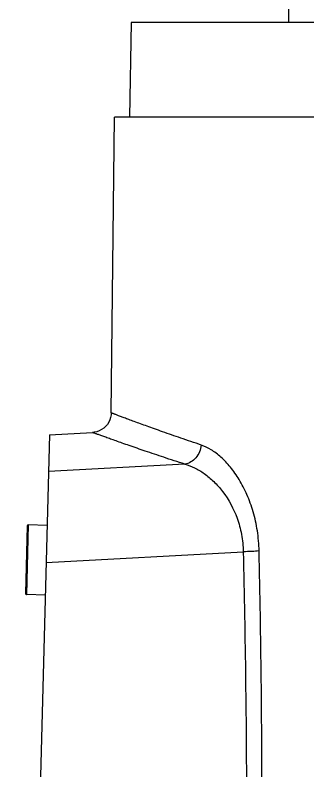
# Model space of a CAD drawing. Header units: millimetres. Extents: x 5828 to 6704, y 123 to 421.
# Drawn here: x 6362.52 to 6364.48, y 236.98 to 242.04 of the extents above; entities that cross this region are included whole.
import ezdxf

# ---------------------------------------------------------------- set-up
doc = ezdxf.new("R2010")
doc.units = ezdxf.units.MM
doc.layers.add('外形图', color=7, linetype='Continuous')

msp = doc.modelspace()

# ---------------------------------------------------------------- linework, layer by layer
at = {"layer": '外形图'}
for p, q in [((6364.3567, 241.9906), (6364.3567, 242.0906)), ((6363.2994, 241.9906), (6363.2884, 241.3573)), ((6372.7473, 241.9906), (6363.2994, 241.9906)), ((6363.1674, 239.3745), (6363.1884, 241.3573)), ((6372.8584, 241.3573), (6363.1884, 241.3573)), ((6362.7539, 239.2286), (6362.5234, 230.424)), ((6362.7539, 239.2286), (6363.0406, 239.2436)), ((6363.6596, 239.0313), (6362.7475, 238.9816)), ((6362.6046, 238.618), (6362.5927, 238.1641)), ((6362.6114, 238.6245), (6362.5992, 238.1572)), ((6362.738, 238.6212), (6362.6114, 238.6245)), ((6362.738, 238.6204), (6362.6114, 238.6237)), ((6362.7315, 238.372), (6364.0507, 238.4439)), ((6362.7258, 238.1539), (6362.5992, 238.1572))]:
    msp.add_line(p, q, dxfattribs=at)
msp.add_lwpolyline([(6363.1669, 239.3745), (6363.1661, 239.3613), (6363.1629, 239.3442), (6363.1576, 239.3277), (6363.1501, 239.3119), (6363.1407, 239.2973), (6363.1294, 239.284), (6363.1165, 239.2723), (6363.1022, 239.2624), (6363.0867, 239.2545), (6363.0704, 239.2486), (6363.0533, 239.2449), (6363.0406, 239.2436)], dxfattribs=at)
for centre, start, end in [((6362.6112, 238.6171), 88.4999, 178.4999), ((6362.6112, 238.6178), 88.4999, 178.4999), ((6362.5993, 238.1639), 178.4999, 268.4999)]:
    msp.add_arc(centre, 0.00667, start, end, dxfattribs=at)
for points, knots in [([(6363.7697, 239.1592), (6363.7236, 239.1746), (6363.6371, 239.2039), (6363.5329, 239.2403), (6363.458, 239.267), (6363.4085, 239.2848), (6363.3634, 239.3012), (6363.323, 239.3161), (6363.2871, 239.3294), (6363.2559, 239.341), (6363.2329, 239.3497), (6363.2168, 239.3557), (6363.2065, 239.3596), (6363.1975, 239.363), (6363.1896, 239.366), (6363.183, 239.3686), (6363.1775, 239.3707), (6363.1737, 239.3721), (6363.1713, 239.373), (6363.1699, 239.3735), (6363.1689, 239.3739), (6363.1682, 239.3742), (6363.1678, 239.3744), (6363.1676, 239.3744), (6363.1674, 239.3745), (6363.1674, 239.3745)], [0, 0, 0, 0, 0.227835, 0.428362, 0.518011, 0.600395, 0.675379, 0.742835, 0.802645, 0.854705, 0.898923, 0.918066, 0.93522, 0.950376, 0.963527, 0.974666, 0.983786, 0.990884, 0.993672, 0.995953, 0.997726, 0.998992, 0.999434, 0.99975, 1, 1, 1, 1]), ([(6363.6596, 239.0313), (6363.6123, 239.0464), (6363.5235, 239.0753), (6363.3993, 239.1169), (6363.307, 239.1487), (6363.2422, 239.1713), (6363.2006, 239.186), (6363.1637, 239.1991), (6363.1317, 239.2106), (6363.1044, 239.2204), (6363.0848, 239.2275), (6363.0715, 239.2323), (6363.0635, 239.2353), (6363.0566, 239.2378), (6363.051, 239.2398), (6363.0466, 239.2414), (6363.0438, 239.2425), (6363.0421, 239.2431), (6363.0413, 239.2434), (6363.0409, 239.2435), (6363.0407, 239.2436), (6363.0406, 239.2436)], [0, 0, 0, 0, 0.227696, 0.428177, 0.600216, 0.675214, 0.74269, 0.802527, 0.854615, 0.898858, 0.935175, 0.950338, 0.963494, 0.974637, 0.983761, 0.990863, 0.995938, 0.997715, 0.998984, 0.999746, 1, 1, 1, 1]), ([(6363.7693, 239.1592), (6363.7679, 239.1437), (6363.7602, 239.1131), (6363.7359, 239.0734), (6363.7015, 239.044), (6363.6736, 239.0335), (6363.6596, 239.0313)], [0, 0, 0, 0, 0.259098, 0.516032, 0.763994, 1, 1, 1, 1]), ([(6364.1568, 238.4499), (6364.1559, 238.495), (6364.1482, 238.5835), (6364.1204, 238.7102), (6364.0789, 238.8253), (6364.0272, 238.9259), (6363.9683, 239.0105), (6363.905, 239.0783), (6363.8394, 239.1287), (6363.7927, 239.1515), (6363.7697, 239.1592)], [0, 0, 0, 0, 0.159014, 0.312106, 0.456102, 0.589012, 0.709866, 0.818346, 0.914694, 1, 1, 1, 1]), ([(6363.6596, 239.0313), (6363.682, 239.0254), (6363.7275, 239.008), (6363.7928, 238.9686), (6363.8563, 238.9148), (6363.9393, 238.8205), (6364.0046, 238.6993), (6364.0424, 238.5596), (6364.0501, 238.483), (6364.0507, 238.4439)], [0, 0, 0, 0, 0.092449, 0.193285, 0.303488, 0.423662, 0.694053, 0.843864, 1, 1, 1, 1]), ([(6364.0507, 238.4439), (6364.064, 237.8701), (6364.0789, 236.7216), (6364.0627, 234.9985), (6364.0059, 233.2753), (6363.9403, 232.1275), (6363.9007, 231.554)], [0, 0, 0, 0, 0.249799, 0.499751, 0.749827, 1, 1, 1, 1]), ([(6364.0037, 231.5481), (6364.0234, 231.8354), (6364.0593, 232.4102), (6364.1177, 233.5602), (6364.1653, 234.9985), (6364.183, 236.7246), (6364.1694, 237.875), (6364.1568, 238.4499)], [0, 0, 0, 0, 0.125095, 0.250169, 0.500239, 0.750192, 1, 1, 1, 1]), ([(6364.1565, 238.4499), (6364.1409, 238.4482), (6364.1057, 238.4457), (6364.0704, 238.4444), (6364.0507, 238.4439)], [0, 0, 0, 0, 0.443115, 1, 1, 1, 1])]:
    msp.add_open_spline(points, degree=3, knots=knots, dxfattribs=at)

doc.saveas('drawing.dxf')
